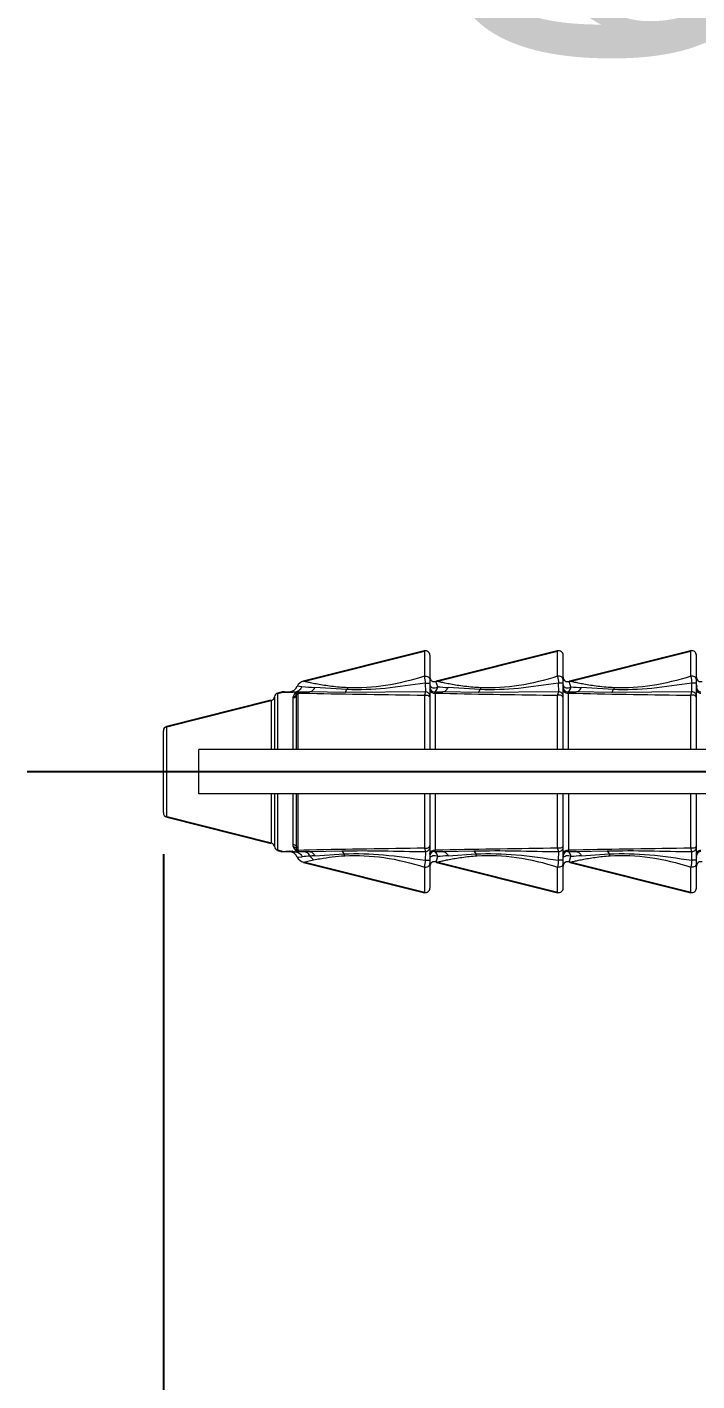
# Model space of a CAD drawing. Extents: x 8819 to 9239, y -18069 to -17475.
# Drawn here: x 8858.99 to 8870.3, y -17867.56 to -17844.7 of the extents above; entities that cross this region are included whole.
import ezdxf

# ---------------------------------------------------------------- set-up
doc = ezdxf.new("R2010")
doc.units = 0
doc.header["$MEASUREMENT"] = 0
doc.linetypes.add('CENTER', pattern=[47.5, 22, -8.5, 8.5, -8.5])
doc.layers.get('0').update_dxf_attribs({"linetype": 'CONTINUOUS', "lineweight": 13})
doc.layers.get('DEFPOINTS').update_dxf_attribs({"linetype": 'CONTINUOUS'})
doc.layers.add('02___PRT_ALL_AXES', color=7, linetype='CONTINUOUS')
doc.layers.add('5', color=2, linetype='CONTINUOUS', lineweight=9)
doc.styles.get("Standard").update_dxf_attribs({"font": 'Gulim.ttf'})
doc.dimstyles.new('STANDARD$0', dxfattribs={"dimtxt": 3.5, "dimasz": 2.5, "dimexe": 0.7, "dimexo": 0.7, "dimgap": 0.5, "dimtad": 3, "dimdec": 4, "dimdsep": 46, "dimtxsty": 'Standard', "dimcen": 0, "dimclrd": 2, "dimclre": 2, "dimclrt": 4, "dimadec": 0, "dimazin": 0, "dimtp": 0.2, "dimtm": 0.1, "dimtfac": 0.5, "dimtdec": 4, "dimtmove": 1, "dimatfit": 3, "dimfxl": 0, "dimtolj": 1, "dimarcsym": 0})

# ---------------------------------------------------------------- blocks, each defined once
blk = doc.blocks.new('*D69')
at = {"layer": '5', "color": 2, "lineweight": -2}
for p, q in [((8872.602, -17834.585), (8872.602, -17829.585)), ((8884.443, -17839.585), (8871.902, -17839.585)), ((8872.602, -17839.585), (8872.602, -17844.216)), ((8884.443, -17844.216), (8871.902, -17844.216)), ((8872.602, -17849.216), (8872.602, -17854.216))]:
    blk.add_line(p, q, dxfattribs=at)
at = {"layer": '5', "color": 2}
for points in [[(8871.768, -17834.585), (8873.435, -17834.585), (8872.602, -17839.585)], [(8871.768, -17849.216), (8873.435, -17849.216), (8872.602, -17844.216)]]:
    blk.add_solid(points, dxfattribs=at)
at = {"layer": 'DEFPOINTS', "color": 0}
for p in [(8885.143, -17839.585), (8872.602, -17844.216), (8885.143, -17844.216)]:
    blk.add_point(p, dxfattribs=at)
at = {"layer": '5', "color": 4, "insert": (8868.792, -17841.019), "char_height": 5, "attachment_point": 5, "rotation": 90}
blk.add_mtext('\\A1;6.2', dxfattribs=at)
blk = doc.blocks.new('*D71')
at = {"layer": '5', "color": 2, "lineweight": -2}
for p, q in [((8861.293, -17858.668), (8861.293, -17887.518)), ((8885.143, -17866.69), (8885.143, -17887.518)), ((8866.293, -17886.818), (8880.143, -17886.818))]:
    blk.add_line(p, q, dxfattribs=at)
at = {"layer": '5', "color": 2}
for points in [[(8866.293, -17885.985), (8866.293, -17887.651), (8861.293, -17886.818)], [(8880.143, -17885.985), (8880.143, -17887.651), (8885.143, -17886.818)]]:
    blk.add_solid(points, dxfattribs=at)
at = {"layer": 'DEFPOINTS', "color": 0}
for p in [(8861.293, -17857.968), (8885.143, -17865.99), (8885.143, -17886.818)]:
    blk.add_point(p, dxfattribs=at)
at = {"layer": '5', "color": 4, "insert": (8873.329, -17882.421), "char_height": 5, "attachment_point": 5}
blk.add_mtext('\\A1;35.5', dxfattribs=at)

msp = doc.modelspace()

# ---------------------------------------------------------------- linework, layer by layer
at = {"color": 7, "linetype": 'Continuous'}
for p, q in [((8865.7, -17855.237), (8865.7, -17855.666)), ((8865.793, -17855.31), (8865.793, -17856.901)), ((8867.95, -17855.666), (8867.95, -17855.237)), ((8868.043, -17856.901), (8868.043, -17855.31)), ((8870.2, -17855.666), (8870.2, -17855.237)), ((8870.293, -17856.901), (8870.293, -17855.31)), ((8865.716, -17855.781), (8865.718, -17855.926)), ((8865.716, -17855.781), (8865.793, -17855.784)), ((8865.793, -17855.81), (8865.802, -17855.834)), ((8865.925, -17855.844), (8865.894, -17855.753)), ((8867.968, -17855.926), (8867.966, -17855.781)), ((8868.043, -17855.784), (8867.966, -17855.781)), ((8868.043, -17855.81), (8868.052, -17855.834)), ((8868.175, -17855.844), (8868.144, -17855.753)), ((8870.218, -17855.926), (8870.216, -17855.781)), ((8870.293, -17855.783), (8870.216, -17855.781)), ((8870.293, -17855.81), (8870.302, -17855.834)), ((8863.169, -17856.011), (8863.169, -17856.901)), ((8863.225, -17856.901), (8863.225, -17855.95)), ((8863.3, -17855.931), (8863.328, -17855.932)), ((8863.328, -17855.932), (8863.373, -17855.933)), ((8863.337, -17855.926), (8863.463, -17855.926)), ((8863.373, -17855.933), (8863.416, -17855.934)), ((8863.416, -17855.934), (8863.427, -17855.935)), ((8863.427, -17855.935), (8863.451, -17855.927)), ((8863.427, -17855.935), (8863.475, -17855.934)), ((8863.463, -17855.926), (8863.547, -17855.92)), ((8863.484, -17855.934), (8863.541, -17855.926)), ((8863.486, -17856.032), (8863.487, -17856.019)), ((8863.487, -17856.901), (8863.486, -17856.032)), ((8863.487, -17856.019), (8863.508, -17855.966)), ((8863.508, -17855.966), (8863.529, -17855.942)), ((8863.508, -17855.966), (8863.531, -17855.959)), ((8863.535, -17855.937), (8863.547, -17855.926)), ((8863.539, -17855.954), (8863.55, -17855.942)), ((8863.542, -17855.98), (8863.543, -17855.966)), ((8863.543, -17856.901), (8863.543, -17855.966)), ((8863.546, -17855.967), (8863.543, -17855.98)), ((8863.572, -17855.948), (8863.546, -17855.967)), ((8863.547, -17855.92), (8863.556, -17855.918)), ((8863.549, -17855.925), (8863.557, -17855.921)), ((8863.554, -17855.936), (8863.567, -17855.917)), ((8863.634, -17855.841), (8863.555, -17855.835)), ((8863.581, -17855.926), (8863.569, -17855.917)), ((8863.572, -17855.948), (8863.574, -17855.937)), ((8863.572, -17856.901), (8863.572, -17855.948)), ((8863.572, -17855.948), (8863.58, -17855.948)), ((8863.574, -17855.937), (8863.581, -17855.926)), ((8863.58, -17855.948), (8863.761, -17855.953)), ((8863.581, -17855.926), (8863.764, -17855.926)), ((8864.364, -17855.94), (8863.764, -17855.926)), ((8864.392, -17855.891), (8863.85, -17855.856)), ((8864.364, -17855.94), (8864.392, -17855.891)), ((8865.718, -17855.926), (8864.364, -17855.94)), ((8864.406, -17855.859), (8864.392, -17855.891)), ((8865.718, -17855.926), (8865.7, -17855.984)), ((8865.7, -17855.984), (8865.7, -17856.901)), ((8865.804, -17855.837), (8865.826, -17855.853)), ((8865.868, -17855.926), (8866.014, -17855.926)), ((8865.886, -17855.95), (8865.868, -17855.926)), ((8865.869, -17855.952), (8865.886, -17855.95)), ((8865.886, -17856.901), (8865.886, -17855.95)), ((8865.886, -17855.95), (8866.012, -17855.952)), ((8866.614, -17855.94), (8866.014, -17855.926)), ((8866.642, -17855.891), (8866.1, -17855.856)), ((8866.614, -17855.94), (8866.642, -17855.891)), ((8867.968, -17855.926), (8866.614, -17855.94)), ((8866.656, -17855.859), (8866.642, -17855.891)), ((8867.95, -17855.984), (8867.968, -17855.926)), ((8867.95, -17856.901), (8867.95, -17855.984)), ((8868.054, -17855.837), (8868.076, -17855.853)), ((8868.118, -17855.926), (8868.264, -17855.926)), ((8868.136, -17855.95), (8868.118, -17855.926)), ((8868.119, -17855.952), (8868.136, -17855.95)), ((8868.136, -17856.901), (8868.136, -17855.95)), ((8868.136, -17855.95), (8868.262, -17855.952)), ((8868.864, -17855.94), (8868.264, -17855.926)), ((8868.892, -17855.891), (8868.35, -17855.856)), ((8868.864, -17855.94), (8868.892, -17855.891)), ((8870.218, -17855.926), (8868.864, -17855.94)), ((8868.906, -17855.859), (8868.892, -17855.891)), ((8870.2, -17855.984), (8870.218, -17855.926)), ((8870.2, -17856.901), (8870.2, -17855.984)), ((8863.113, -17856.071), (8863.113, -17856.901)), ((8861.293, -17857.968), (8861.293, -17856.585)), ((8861.35, -17858.041), (8861.35, -17856.512)), ((8878.393, -17856.901), (8861.893, -17856.902)), ((8861.893, -17857.652), (8861.893, -17856.902)), ((8878.393, -17857.651), (8861.893, -17857.652)), ((8863.113, -17857.651), (8863.113, -17858.482)), ((8863.169, -17857.651), (8863.169, -17858.542)), ((8863.225, -17858.603), (8863.225, -17857.651)), ((8863.487, -17858.503), (8863.487, -17857.651)), ((8863.543, -17858.573), (8863.543, -17857.651)), ((8863.572, -17858.605), (8863.572, -17857.651)), ((8865.7, -17857.651), (8865.7, -17858.569)), ((8865.793, -17857.651), (8865.793, -17859.243)), ((8865.887, -17858.603), (8865.887, -17857.651)), ((8867.95, -17858.569), (8867.95, -17857.651)), ((8868.043, -17859.243), (8868.043, -17857.651)), ((8868.137, -17858.603), (8868.137, -17857.651)), ((8870.2, -17858.568), (8870.2, -17857.651)), ((8870.293, -17859.243), (8870.293, -17857.651)), ((8863.487, -17858.534), (8863.487, -17858.503)), ((8863.487, -17858.534), (8863.537, -17858.57)), ((8863.508, -17858.586), (8863.487, -17858.534)), ((8863.3, -17858.622), (8863.362, -17858.62)), ((8863.337, -17858.626), (8863.464, -17858.626)), ((8863.362, -17858.62), (8863.416, -17858.619)), ((8863.416, -17858.619), (8863.427, -17858.618)), ((8863.464, -17858.626), (8863.427, -17858.618)), ((8863.427, -17858.618), (8863.474, -17858.618)), ((8863.464, -17858.626), (8863.547, -17858.633)), ((8863.482, -17858.619), (8863.542, -17858.627)), ((8863.508, -17858.586), (8863.531, -17858.594)), ((8863.549, -17858.628), (8863.528, -17858.61)), ((8863.539, -17858.599), (8863.55, -17858.611)), ((8863.546, -17858.586), (8863.543, -17858.573)), ((8863.572, -17858.605), (8863.546, -17858.586)), ((8863.547, -17858.633), (8863.563, -17858.636)), ((8863.549, -17858.628), (8863.558, -17858.633)), ((8863.556, -17858.62), (8863.552, -17858.613)), ((8863.555, -17858.718), (8863.636, -17858.712)), ((8863.569, -17858.637), (8863.556, -17858.62)), ((8863.563, -17858.635), (8863.568, -17858.637)), ((8863.569, -17858.637), (8863.575, -17858.629)), ((8863.58, -17858.605), (8863.572, -17858.605)), ((8863.581, -17858.626), (8863.572, -17858.605)), ((8863.666, -17858.603), (8863.58, -17858.605)), ((8863.581, -17858.626), (8863.764, -17858.626)), ((8863.657, -17858.805), (8863.828, -17858.766)), ((8863.761, -17858.6), (8863.666, -17858.603)), ((8863.668, -17858.626), (8863.707, -17858.636)), ((8863.764, -17858.626), (8864.309, -17858.614)), ((8863.828, -17858.766), (8863.766, -17858.702)), ((8863.85, -17858.697), (8864.339, -17858.664)), ((8864.309, -17858.614), (8864.339, -17858.664)), ((8864.355, -17858.696), (8864.339, -17858.664)), ((8865.7, -17858.569), (8865.718, -17858.626)), ((8865.718, -17858.626), (8865.716, -17858.772)), ((8865.716, -17858.772), (8865.793, -17858.769)), ((8865.793, -17858.743), (8865.802, -17858.719)), ((8865.804, -17858.716), (8865.826, -17858.7)), ((8865.868, -17858.626), (8865.887, -17858.603)), ((8865.868, -17858.626), (8866.014, -17858.626)), ((8865.869, -17858.601), (8865.887, -17858.603)), ((8866.012, -17858.6), (8865.887, -17858.603)), ((8865.893, -17858.801), (8865.903, -17858.783)), ((8865.903, -17858.783), (8865.925, -17858.709)), ((8866.014, -17858.626), (8866.537, -17858.615)), ((8866.1, -17858.697), (8866.568, -17858.664)), ((8866.537, -17858.615), (8866.568, -17858.664)), ((8866.585, -17858.697), (8866.568, -17858.664)), ((8867.968, -17858.626), (8867.95, -17858.569)), ((8867.966, -17858.771), (8867.968, -17858.626)), ((8868.043, -17858.769), (8867.966, -17858.771)), ((8868.043, -17858.743), (8868.052, -17858.719)), ((8868.054, -17858.716), (8868.076, -17858.7)), ((8868.118, -17858.626), (8868.137, -17858.603)), ((8868.118, -17858.626), (8868.264, -17858.626)), ((8868.119, -17858.601), (8868.137, -17858.603)), ((8868.262, -17858.6), (8868.137, -17858.603)), ((8868.143, -17858.801), (8868.153, -17858.782)), ((8868.153, -17858.782), (8868.175, -17858.709)), ((8868.264, -17858.626), (8868.787, -17858.615)), ((8868.35, -17858.697), (8868.818, -17858.664)), ((8868.787, -17858.615), (8868.818, -17858.664)), ((8868.835, -17858.697), (8868.818, -17858.664)), ((8870.218, -17858.626), (8870.2, -17858.568)), ((8870.216, -17858.771), (8870.218, -17858.626)), ((8870.293, -17858.769), (8870.216, -17858.771)), ((8870.293, -17858.743), (8870.302, -17858.718)), ((8865.7, -17858.887), (8865.7, -17859.316)), ((8867.95, -17859.316), (8867.95, -17858.886)), ((8870.2, -17859.315), (8870.2, -17858.886))]:
    msp.add_line(p, q, dxfattribs=at)
for centre, radius, start, end in [((8865.718, -17855.31), 0.075, 0.0019, 104.0381), ((8867.968, -17855.31), 0.075, 0.0019, 104.0381), ((8870.218, -17855.31), 0.075, 0.0019, 104.0381), ((8863.693, -17855.894), 0.15, 104.0381, 157.0232), ((8886.748, -17852.796), 21.243, 187.7661, 188.0791), ((8865.868, -17855.681), 0.075, 180.0019, 289.4731), ((8865.943, -17855.894), 0.15, 104.0381, 109.4731), ((8895.583, -17851.879), 27.891, 187.8044, 188.0428), ((8868.118, -17855.681), 0.075, 180.0019, 289.4731), ((8868.193, -17855.893), 0.15, 104.0381, 109.4731), ((8897.833, -17851.879), 27.891, 187.8044, 188.0428), ((8870.368, -17855.681), 0.075, 180.0019, 289.4731), ((8863.095, -17855.999), 0.075, 284.0381, 350.8557), ((8863.243, -17856.023), 0.075, 104.0381, 170.8557), ((8863.337, -17856.076), 0.15, 90.0019, 104.0279), ((8863.417, -17855.776), 0.15, 270.0019, 337.0232), ((8863.463, -17856.01), 0.0833, 90.0183, 98.5266), ((8863.451, -17855.391), 0.544, 272.531, 273.4771), ((8863.709, -17856.124), 0.256, 133.0303, 134.8255), ((8863.502, -17855.907), 0.0596, 298.8318, 307.7771), ((8863.482, -17855.954), 0.0621, 336.7469, 349.0635), ((8863.495, -17855.723), 0.208, 282.8252, 284.1989), ((8863.581, -17855.964), 0.0375, 90.0019, 174.583), ((8863.484, -17855.955), 0.0596, 349.1099, 354.5687), ((8863.5, -17855.742), 0.189, 284.2082, 285.0349), ((8863.655, -17856.061), 0.173, 127.9676, 128.873), ((8863.511, -17855.8), 0.127, 291.0953, 298.8452), ((8863.249, -17854.665), 1.291, 283.7902, 284.0643), ((8862.837, -17854.407), 1.676, 295.4274, 295.7422), ((8863.676, -17856.369), 0.466, 103.7034, 104.0789), ((8863.584, -17855.93), 0.0214, 137.3561, 140.9282), ((8863.616, -17855.887), 0.0557, 210.4494, 212.563), ((8865.222, -17834.762), 21.138, 265.6915, 266.279), ((8867.775, -17669.526), 186.469, 268.76644, 269.36234), ((8865.718, -17856.001), 0.075, 359.9851, 90.1786), ((8865.868, -17855.851), 0.075, 180.0019, 270.0019), ((8865.841, -17855.804), 0.0497, 217.4793, 221.2869), ((8867.361, -17836.417), 19.479, 265.773, 266.2893), ((8870.032, -17669.062), 186.934, 268.7675, 269.36174), ((8867.968, -17856.001), 0.075, 359.9851, 90.1777), ((8868.118, -17855.851), 0.075, 180.0019, 270.0019), ((8868.091, -17855.804), 0.0497, 217.4794, 221.2869), ((8869.611, -17836.411), 19.486, 265.7731, 266.2892), ((8872.282, -17669.062), 186.934, 268.7675, 269.36174), ((8870.218, -17856.001), 0.075, 359.9851, 90.1777), ((8870.368, -17855.851), 0.075, 180.0019, 270.0019), ((8870.341, -17855.804), 0.0497, 217.4793, 221.2869), ((8861.368, -17856.585), 0.075, 104.0381, 180.0019), ((8861.368, -17857.968), 0.075, 180.0019, 255.9657), ((8863.095, -17858.554), 0.075, 9.1481, 75.9657), ((8863.243, -17858.53), 0.075, 189.1481, 255.9657), ((8865.718, -17858.551), 0.075, 269.8259, 0.0187), ((8867.968, -17858.551), 0.075, 269.826, 0.0187), ((8870.218, -17858.551), 0.075, 269.826, 0.0187), ((8863.337, -17858.476), 0.15, 255.9657, 270.0019), ((8863.417, -17858.776), 0.15, 22.9806, 90.0019), ((8863.451, -17859.172), 0.554, 86.7793, 87.6394), ((8863.666, -17858.467), 0.198, 216.9661, 220.8727), ((8863.689, -17858.448), 0.228, 220.8139, 222.3613), ((8863.703, -17858.435), 0.247, 222.3681, 224.9041), ((8863.503, -17858.646), 0.0596, 52.2417, 61.1824), ((8863.481, -17858.599), 0.0631, 23.2354, 27.7139), ((8863.482, -17858.599), 0.0621, 10.8272, 23.2585), ((8863.495, -17858.83), 0.208, 75.8552, 77.1178), ((8861.72, -17858.571), 1.823, 359.7076, 359.9957), ((8863.484, -17858.598), 0.0596, 5.4254, 10.7789), ((8863.581, -17858.589), 0.0375, 185.4199, 270.0019), ((8863.5, -17858.812), 0.19, 75.0312, 75.8479), ((8863.42, -17858.704), 0.16, 34.7744, 35.7339), ((8863.693, -17858.659), 0.15, 202.9806, 255.9657), ((8863.623, -17858.67), 0.0632, 149.089, 150.7333), ((8863.513, -17858.753), 0.126, 62.2741, 64.2518), ((8865.787, -17887.569), 28.937, 94.004, 94.2638), ((8868.277, -18074.845), 216.292, 90.68252, 91.19626), ((8864.997, -17876.387), 17.728, 93.7095, 93.9806), ((8892.842, -17862.603), 27.395, 171.9596, 172.2023), ((8865.868, -17858.701), 0.075, 90.0019, 180.0019), ((8865.841, -17858.749), 0.0497, 138.7431, 142.494), ((8867.53, -17880.548), 21.898, 93.7428, 94.2021), ((8870.53, -18075.05), 216.497, 90.6827, 91.1958), ((8888.506, -17861.687), 20.746, 171.9208, 172.2413), ((8868.118, -17858.701), 0.075, 90.0019, 180.0019), ((8868.091, -17858.749), 0.0497, 138.743, 142.4938), ((8869.783, -17880.593), 21.943, 93.7432, 94.2016), ((8872.78, -18075.05), 216.497, 90.6827, 91.1958), ((8890.756, -17861.687), 20.746, 171.9208, 172.2413), ((8870.368, -17858.701), 0.075, 90.0019, 180.0019), ((8865.868, -17858.871), 0.075, 70.5307, 180.0019), ((8865.943, -17858.659), 0.15, 250.5307, 255.9657), ((8868.118, -17858.871), 0.075, 70.5307, 180.0019), ((8868.193, -17858.659), 0.15, 250.5307, 255.9657), ((8870.368, -17858.871), 0.075, 70.5307, 180.0019), ((8865.718, -17859.243), 0.075, 255.9657, 0.0019), ((8867.968, -17859.243), 0.075, 255.9657, 0.0019), ((8870.218, -17859.243), 0.075, 255.9657, 0.0019)]:
    msp.add_arc(centre, radius, start, end, dxfattribs=at)
for points, knots in [([(8864.406, -17855.859), (8864.314, -17855.855), (8864.18, -17855.844), (8864.01, -17855.82), (8863.9, -17855.801), (8863.805, -17855.782), (8863.739, -17855.767), (8863.697, -17855.758), (8863.677, -17855.753), (8863.664, -17855.75), (8863.658, -17855.748), (8863.657, -17855.748)], [0, 0, 0, 0, 0.363693, 0.529141, 0.679059, 0.808382, 0.910339, 0.948518, 0.976754, 0.994126, 1, 1, 1, 1]), ([(8865.716, -17855.781), (8865.491, -17855.813), (8865.053, -17855.881), (8864.608, -17855.898), (8864.392, -17855.891)], [0, 0, 0, 0, 0.512254, 1, 1, 1, 1]), ([(8865.7, -17855.666), (8865.486, -17855.733), (8865.059, -17855.84), (8864.619, -17855.868), (8864.406, -17855.859)], [0, 0, 0, 0, 0.51277, 1, 1, 1, 1]), ([(8865.7, -17855.666), (8865.721, -17855.662), (8865.765, -17855.667), (8865.793, -17855.705), (8865.793, -17855.724)], [0, 0, 0, 0, 0.543179, 1, 1, 1, 1]), ([(8866.656, -17855.859), (8866.564, -17855.855), (8866.43, -17855.844), (8866.26, -17855.82), (8866.15, -17855.801), (8866.055, -17855.782), (8865.989, -17855.767), (8865.947, -17855.758), (8865.927, -17855.752), (8865.914, -17855.75), (8865.908, -17855.748), (8865.907, -17855.748)], [0, 0, 0, 0, 0.363693, 0.529141, 0.679059, 0.808383, 0.91034, 0.948519, 0.976754, 0.994126, 1, 1, 1, 1]), ([(8867.966, -17855.781), (8867.741, -17855.813), (8867.303, -17855.881), (8866.858, -17855.898), (8866.642, -17855.891)], [0, 0, 0, 0, 0.512253, 1, 1, 1, 1]), ([(8867.95, -17855.666), (8867.736, -17855.733), (8867.309, -17855.84), (8866.869, -17855.868), (8866.656, -17855.859)], [0, 0, 0, 0, 0.512746, 1, 1, 1, 1]), ([(8868.043, -17855.724), (8868.043, -17855.705), (8868.015, -17855.666), (8867.971, -17855.662), (8867.95, -17855.666)], [0, 0, 0, 0, 0.456821, 1, 1, 1, 1]), ([(8868.906, -17855.859), (8868.814, -17855.855), (8868.68, -17855.844), (8868.51, -17855.82), (8868.4, -17855.801), (8868.305, -17855.782), (8868.239, -17855.767), (8868.197, -17855.758), (8868.177, -17855.752), (8868.164, -17855.75), (8868.158, -17855.748), (8868.157, -17855.748)], [0, 0, 0, 0, 0.363693, 0.529141, 0.679059, 0.808383, 0.91034, 0.948519, 0.976754, 0.994126, 1, 1, 1, 1]), ([(8870.216, -17855.781), (8869.991, -17855.813), (8869.553, -17855.881), (8869.108, -17855.897), (8868.892, -17855.891)], [0, 0, 0, 0, 0.512253, 1, 1, 1, 1]), ([(8870.2, -17855.666), (8869.986, -17855.733), (8869.559, -17855.84), (8869.119, -17855.868), (8868.906, -17855.859)], [0, 0, 0, 0, 0.512746, 1, 1, 1, 1]), ([(8870.293, -17855.724), (8870.293, -17855.705), (8870.265, -17855.666), (8870.221, -17855.662), (8870.2, -17855.666)], [0, 0, 0, 0, 0.456821, 1, 1, 1, 1]), ([(8863.487, -17856.019), (8863.493, -17856.018), (8863.514, -17856.011), (8863.532, -17855.994), (8863.539, -17855.979)], [0, 0, 0, 0, 0.262306, 1, 1, 1, 1]), ([(8863.487, -17856.031), (8863.5, -17856.029), (8863.525, -17856.016), (8863.539, -17855.992), (8863.542, -17855.98)], [0, 0, 0, 0, 0.514717, 1, 1, 1, 1]), ([(8863.543, -17855.962), (8863.543, -17855.962), (8863.543, -17855.961), (8863.543, -17855.961), (8863.543, -17855.96)], [0, 0, 0, 0, 0.522073, 1, 1, 1, 1]), ([(8863.543, -17855.966), (8863.543, -17855.966), (8863.543, -17855.964), (8863.543, -17855.963), (8863.543, -17855.962)], [0, 0, 0, 0, 0.539568, 1, 1, 1, 1]), ([(8863.548, -17855.921), (8863.548, -17855.921), (8863.547, -17855.921), (8863.547, -17855.921), (8863.547, -17855.92)], [0, 0, 0, 0, 0.540913, 1, 1, 1, 1]), ([(8863.549, -17855.925), (8863.549, -17855.924), (8863.548, -17855.923), (8863.548, -17855.922), (8863.548, -17855.921)], [0, 0, 0, 0, 0.554402, 1, 1, 1, 1]), ([(8863.557, -17855.921), (8863.557, -17855.921), (8863.557, -17855.92), (8863.556, -17855.919), (8863.556, -17855.919)], [0, 0, 0, 0, 0.552588, 1, 1, 1, 1]), ([(8863.565, -17855.916), (8863.566, -17855.916), (8863.567, -17855.916), (8863.568, -17855.916), (8863.568, -17855.915)], [0, 0, 0, 0, 0.509289, 1, 1, 1, 1]), ([(8863.565, -17855.917), (8863.566, -17855.917), (8863.567, -17855.916), (8863.568, -17855.916), (8863.568, -17855.915)], [0, 0, 0, 0, 0.501452, 1, 1, 1, 1]), ([(8863.567, -17855.917), (8863.567, -17855.917), (8863.567, -17855.917), (8863.567, -17855.917), (8863.567, -17855.916)], [0, 0, 0, 0, 0.492789, 1, 1, 1, 1]), ([(8863.572, -17855.911), (8863.592, -17855.9), (8863.616, -17855.876), (8863.631, -17855.848), (8863.634, -17855.841)], [0, 0, 0, 0, 0.741748, 1, 1, 1, 1]), ([(8863.764, -17855.926), (8863.782, -17855.926), (8863.82, -17855.91), (8863.842, -17855.876), (8863.85, -17855.856)], [0, 0, 0, 0, 0.453579, 1, 1, 1, 1]), ([(8865.7, -17855.984), (8865.711, -17855.982), (8865.734, -17855.982), (8865.77, -17855.991), (8865.793, -17856.015), (8865.793, -17856.03)], [0, 0, 0, 0, 0.29886, 0.581353, 1, 1, 1, 1]), ([(8865.793, -17855.886), (8865.793, -17855.903), (8865.812, -17855.94), (8865.85, -17855.952), (8865.869, -17855.952)], [0, 0, 0, 0, 0.475547, 1, 1, 1, 1]), ([(8865.826, -17855.853), (8865.849, -17855.864), (8865.888, -17855.865), (8865.919, -17855.849), (8865.925, -17855.844)], [0, 0, 0, 0, 0.763084, 1, 1, 1, 1]), ([(8865.868, -17855.926), (8865.881, -17855.926), (8865.911, -17855.898), (8865.92, -17855.866), (8865.925, -17855.844)], [0, 0, 0, 0, 0.361329, 1, 1, 1, 1]), ([(8866.014, -17855.926), (8866.032, -17855.926), (8866.07, -17855.91), (8866.092, -17855.875), (8866.1, -17855.856)], [0, 0, 0, 0, 0.453579, 1, 1, 1, 1]), ([(8868.043, -17856.03), (8868.043, -17856.014), (8868.02, -17855.991), (8867.984, -17855.982), (8867.961, -17855.982), (8867.95, -17855.984)], [0, 0, 0, 0, 0.418647, 0.70114, 1, 1, 1, 1]), ([(8868.043, -17855.886), (8868.043, -17855.903), (8868.062, -17855.94), (8868.1, -17855.952), (8868.119, -17855.952)], [0, 0, 0, 0, 0.475547, 1, 1, 1, 1]), ([(8868.076, -17855.853), (8868.099, -17855.864), (8868.138, -17855.865), (8868.169, -17855.849), (8868.175, -17855.844)], [0, 0, 0, 0, 0.763084, 1, 1, 1, 1]), ([(8868.118, -17855.926), (8868.131, -17855.926), (8868.161, -17855.898), (8868.17, -17855.865), (8868.175, -17855.844)], [0, 0, 0, 0, 0.361333, 1, 1, 1, 1]), ([(8868.264, -17855.926), (8868.282, -17855.926), (8868.32, -17855.91), (8868.342, -17855.875), (8868.35, -17855.856)], [0, 0, 0, 0, 0.453579, 1, 1, 1, 1]), ([(8870.293, -17856.03), (8870.293, -17856.014), (8870.27, -17855.991), (8870.234, -17855.982), (8870.211, -17855.982), (8870.2, -17855.984)], [0, 0, 0, 0, 0.418647, 0.70114, 1, 1, 1, 1]), ([(8870.293, -17855.886), (8870.293, -17855.903), (8870.312, -17855.94), (8870.35, -17855.952), (8870.369, -17855.951)], [0, 0, 0, 0, 0.475547, 1, 1, 1, 1]), ([(8863.487, -17858.503), (8863.502, -17858.507), (8863.531, -17858.522), (8863.543, -17858.553), (8863.543, -17858.567)], [0, 0, 0, 0, 0.519135, 1, 1, 1, 1]), ([(8865.7, -17858.569), (8865.711, -17858.57), (8865.734, -17858.57), (8865.77, -17858.562), (8865.793, -17858.538), (8865.793, -17858.523)], [0, 0, 0, 0, 0.29886, 0.581353, 1, 1, 1, 1]), ([(8868.043, -17858.522), (8868.043, -17858.538), (8868.02, -17858.561), (8867.984, -17858.57), (8867.961, -17858.57), (8867.95, -17858.569)], [0, 0, 0, 0, 0.418647, 0.70114, 1, 1, 1, 1]), ([(8870.293, -17858.522), (8870.293, -17858.538), (8870.27, -17858.561), (8870.234, -17858.57), (8870.211, -17858.57), (8870.2, -17858.568)], [0, 0, 0, 0, 0.418647, 0.70114, 1, 1, 1, 1]), ([(8863.547, -17858.633), (8863.548, -17858.632), (8863.548, -17858.631), (8863.549, -17858.629), (8863.549, -17858.628)], [0, 0, 0, 0, 0.407393, 1, 1, 1, 1]), ([(8863.558, -17858.633), (8863.559, -17858.633), (8863.561, -17858.634), (8863.562, -17858.635), (8863.563, -17858.635)], [0, 0, 0, 0, 0.495181, 1, 1, 1, 1]), ([(8863.563, -17858.636), (8863.564, -17858.636), (8863.566, -17858.637), (8863.567, -17858.637), (8863.568, -17858.637)], [0, 0, 0, 0, 0.511188, 1, 1, 1, 1]), ([(8863.571, -17858.641), (8863.593, -17858.652), (8863.617, -17858.676), (8863.632, -17858.704), (8863.636, -17858.712)], [0, 0, 0, 0, 0.741235, 1, 1, 1, 1]), ([(8863.707, -17858.636), (8863.714, -17858.639), (8863.739, -17858.655), (8863.757, -17858.681), (8863.766, -17858.702)], [0, 0, 0, 0, 0.233648, 1, 1, 1, 1]), ([(8863.764, -17858.626), (8863.782, -17858.626), (8863.82, -17858.643), (8863.842, -17858.677), (8863.85, -17858.697)], [0, 0, 0, 0, 0.453587, 1, 1, 1, 1]), ([(8863.828, -17858.766), (8863.865, -17858.759), (8864.039, -17858.726), (8864.215, -17858.704), (8864.355, -17858.696)], [0, 0, 0, 0, 0.211688, 1, 1, 1, 1]), ([(8864.309, -17858.614), (8864.539, -17858.609), (8865.009, -17858.608), (8865.479, -17858.626), (8865.718, -17858.626)], [0, 0, 0, 0, 0.490666, 1, 1, 1, 1]), ([(8864.339, -17858.664), (8864.563, -17858.655), (8865.026, -17858.667), (8865.482, -17858.738), (8865.716, -17858.772)], [0, 0, 0, 0, 0.486647, 1, 1, 1, 1]), ([(8864.355, -17858.696), (8864.575, -17858.684), (8865.033, -17858.707), (8865.477, -17858.817), (8865.7, -17858.887)], [0, 0, 0, 0, 0.485735, 1, 1, 1, 1]), ([(8865.793, -17858.667), (8865.793, -17858.649), (8865.812, -17858.613), (8865.85, -17858.601), (8865.869, -17858.601)], [0, 0, 0, 0, 0.475546, 1, 1, 1, 1]), ([(8865.826, -17858.7), (8865.85, -17858.689), (8865.888, -17858.688), (8865.919, -17858.704), (8865.925, -17858.709)], [0, 0, 0, 0, 0.763069, 1, 1, 1, 1]), ([(8865.925, -17858.709), (8865.92, -17858.687), (8865.911, -17858.654), (8865.881, -17858.626), (8865.868, -17858.626)], [0, 0, 0, 0, 0.638661, 1, 1, 1, 1]), ([(8865.907, -17858.805), (8865.908, -17858.805), (8865.913, -17858.803), (8865.924, -17858.801), (8865.943, -17858.796), (8865.98, -17858.788), (8866.039, -17858.774), (8866.124, -17858.757), (8866.224, -17858.739), (8866.379, -17858.715), (8866.501, -17858.703), (8866.585, -17858.697)], [0, 0, 0, 0, 0.005733, 0.022634, 0.050208, 0.087616, 0.188099, 0.316481, 0.466261, 0.632439, 1, 1, 1, 1]), ([(8866.014, -17858.626), (8866.032, -17858.626), (8866.07, -17858.643), (8866.092, -17858.677), (8866.1, -17858.697)], [0, 0, 0, 0, 0.453585, 1, 1, 1, 1]), ([(8866.537, -17858.615), (8866.771, -17858.609), (8867.248, -17858.607), (8867.725, -17858.626), (8867.968, -17858.626)], [0, 0, 0, 0, 0.49043, 1, 1, 1, 1]), ([(8866.568, -17858.664), (8866.796, -17858.655), (8867.265, -17858.666), (8867.728, -17858.738), (8867.966, -17858.771)], [0, 0, 0, 0, 0.486167, 1, 1, 1, 1]), ([(8866.585, -17858.697), (8866.808, -17858.683), (8867.273, -17858.704), (8867.723, -17858.815), (8867.95, -17858.886)], [0, 0, 0, 0, 0.485128, 1, 1, 1, 1]), ([(8868.043, -17858.666), (8868.043, -17858.649), (8868.062, -17858.613), (8868.1, -17858.601), (8868.119, -17858.601)], [0, 0, 0, 0, 0.475546, 1, 1, 1, 1]), ([(8868.076, -17858.7), (8868.1, -17858.689), (8868.138, -17858.688), (8868.169, -17858.704), (8868.175, -17858.709)], [0, 0, 0, 0, 0.763069, 1, 1, 1, 1]), ([(8868.175, -17858.709), (8868.17, -17858.687), (8868.161, -17858.654), (8868.131, -17858.626), (8868.118, -17858.626)], [0, 0, 0, 0, 0.638655, 1, 1, 1, 1]), ([(8868.157, -17858.805), (8868.158, -17858.805), (8868.163, -17858.803), (8868.174, -17858.801), (8868.193, -17858.796), (8868.23, -17858.788), (8868.289, -17858.774), (8868.374, -17858.757), (8868.474, -17858.739), (8868.629, -17858.715), (8868.751, -17858.702), (8868.835, -17858.697)], [0, 0, 0, 0, 0.005733, 0.022634, 0.050208, 0.087616, 0.188099, 0.316481, 0.466261, 0.632439, 1, 1, 1, 1]), ([(8868.264, -17858.626), (8868.282, -17858.626), (8868.32, -17858.643), (8868.342, -17858.677), (8868.35, -17858.697)], [0, 0, 0, 0, 0.453585, 1, 1, 1, 1]), ([(8868.787, -17858.615), (8869.021, -17858.609), (8869.498, -17858.607), (8869.975, -17858.626), (8870.218, -17858.626)], [0, 0, 0, 0, 0.49043, 1, 1, 1, 1]), ([(8868.818, -17858.664), (8869.046, -17858.654), (8869.515, -17858.666), (8869.978, -17858.738), (8870.216, -17858.771)], [0, 0, 0, 0, 0.486167, 1, 1, 1, 1]), ([(8868.835, -17858.697), (8869.058, -17858.683), (8869.523, -17858.704), (8869.973, -17858.815), (8870.2, -17858.886)], [0, 0, 0, 0, 0.485128, 1, 1, 1, 1]), ([(8870.293, -17858.666), (8870.293, -17858.649), (8870.312, -17858.613), (8870.35, -17858.601), (8870.369, -17858.601)], [0, 0, 0, 0, 0.475546, 1, 1, 1, 1]), ([(8865.7, -17858.887), (8865.721, -17858.891), (8865.765, -17858.886), (8865.793, -17858.847), (8865.793, -17858.829)], [0, 0, 0, 0, 0.543179, 1, 1, 1, 1]), ([(8868.043, -17858.829), (8868.043, -17858.847), (8868.015, -17858.886), (8867.971, -17858.891), (8867.95, -17858.886)], [0, 0, 0, 0, 0.456821, 1, 1, 1, 1]), ([(8870.293, -17858.829), (8870.293, -17858.847), (8870.265, -17858.886), (8870.221, -17858.891), (8870.2, -17858.886)], [0, 0, 0, 0, 0.456821, 1, 1, 1, 1])]:
    msp.add_open_spline(points, degree=3, knots=knots, dxfattribs=at)
for points in [[(8865.894, -17855.753), (8865.894, -17855.753), (8865.893, -17855.752), (8865.893, -17855.752)], [(8868.144, -17855.753), (8868.144, -17855.752), (8868.143, -17855.752), (8868.143, -17855.752)], [(8863.543, -17858.58), (8863.543, -17858.582), (8863.543, -17858.584), (8863.543, -17858.587)], [(8863.543, -17858.587), (8863.543, -17858.589), (8863.543, -17858.591), (8863.544, -17858.593)], [(8863.575, -17858.629), (8863.577, -17858.627), (8863.579, -17858.626), (8863.581, -17858.626)]]:
    msp.add_open_spline(points, degree=3, dxfattribs=at)
at = {"layer": '02___PRT_ALL_AXES', "color": 7, "linetype": 'Continuous'}
for p, q in [((8863.657, -17855.748), (8865.7, -17855.237)), ((8865.907, -17855.748), (8867.95, -17855.237)), ((8868.157, -17855.748), (8870.2, -17855.237)), ((8863.225, -17855.95), (8863.303, -17855.93)), ((8861.35, -17856.512), (8863.113, -17856.071)), ((8861.35, -17858.041), (8863.113, -17858.482)), ((8863.225, -17858.603), (8863.301, -17858.622)), ((8863.657, -17858.805), (8865.7, -17859.316)), ((8865.907, -17858.805), (8867.95, -17859.316)), ((8868.157, -17858.805), (8870.2, -17859.315))]:
    msp.add_line(p, q, dxfattribs=at)
at = {"layer": '02___PRT_ALL_AXES', "color": 1, "linetype": 'CENTER'}
msp.add_line((8858.992, -17857.276), (8912.196, -17857.276), dxfattribs=at)

# ---------------------------------------------------------------- dimensions: what is measured, and where the dimension line sits
at = {"layer": '5'}
dim = msp.add_linear_dim(base=(8872.602, -17844.216), p1=(8885.143, -17839.585), p2=(8885.143, -17844.216), angle=90, dimstyle='STANDARD$0', override={"dimtxt": 5, "dimasz": 5, "dimdec": 1, "dimlfac": 1.333333, "dimzin": 9, "dimtdec": 1, "dimfxl": 1.25, "dimtfill": 1}, dxfattribs=at)
dim.commit()
dim.dimension.update_dxf_attribs({"geometry": '*D69', "text_midpoint": (8871.855, -17841.019), "dimtype": 160})
dim = msp.add_linear_dim(base=(8885.143, -17886.818), p1=(8861.293, -17857.968), p2=(8885.143, -17865.99), text='35.5', dimstyle='STANDARD$0', override={"dimtxt": 5, "dimasz": 5, "dimdec": 1, "dimlfac": 1.333333, "dimzin": 9, "dimtdec": 1, "dimfxl": 1.25, "dimtfill": 1}, dxfattribs=at)
dim.commit()
dim.dimension.update_dxf_attribs({"geometry": '*D71', "text_midpoint": (8873.329, -17885.484), "dimtype": 160})

doc.saveas('drawing.dxf')
